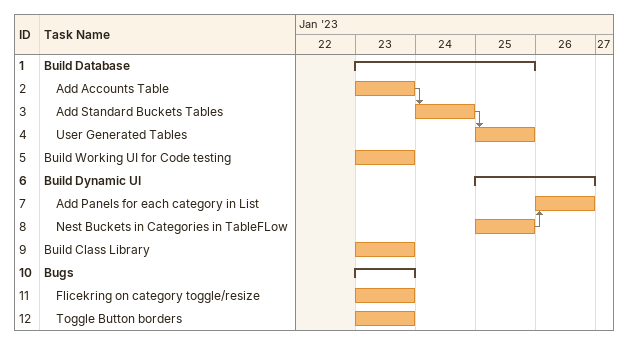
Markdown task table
| ID | Level | Task | Start | Finish | Predecessors |
|---|---|---|---|---|---|
| 1 | 1 | **Build Database** | 2023-01-23 | 2023-01-25 |  |
| 2 | 2 | Add Accounts Table | 2023-01-23 | 2023-01-23 |  |
| 3 | 2 | Add Standard Buckets Tables | 2023-01-24 | 2023-01-24 | 2 |
| 4 | 2 | User Generated Tables | 2023-01-25 | 2023-01-25 | 3 |
| 5 | 1 | Build Working UI for Code testing | 2023-01-23 | 2023-01-23 |  |
| 6 | 1 | **Build Dynamic UI** | 2023-01-25 | 2023-01-26 |  |
| 7 | 2 | Add Panels for each category in List | 2023-01-26 | 2023-01-26 | 8 |
| 8 | 2 | Nest Buckets in Categories in TableFLow | 2023-01-25 | 2023-01-25 |  |
| 9 | 1 | Build Class Library | 2023-01-23 | 2023-01-23 |  |
| 10 | 1 | **Bugs** | 2023-01-23 | 2023-01-23 |  |
| 11 | 2 | Flicekring on category toggle/resize | 2023-01-23 | 2023-01-23 |  |
| 12 | 2 | Toggle Button borders | 2023-01-23 | 2023-01-23 |  |
